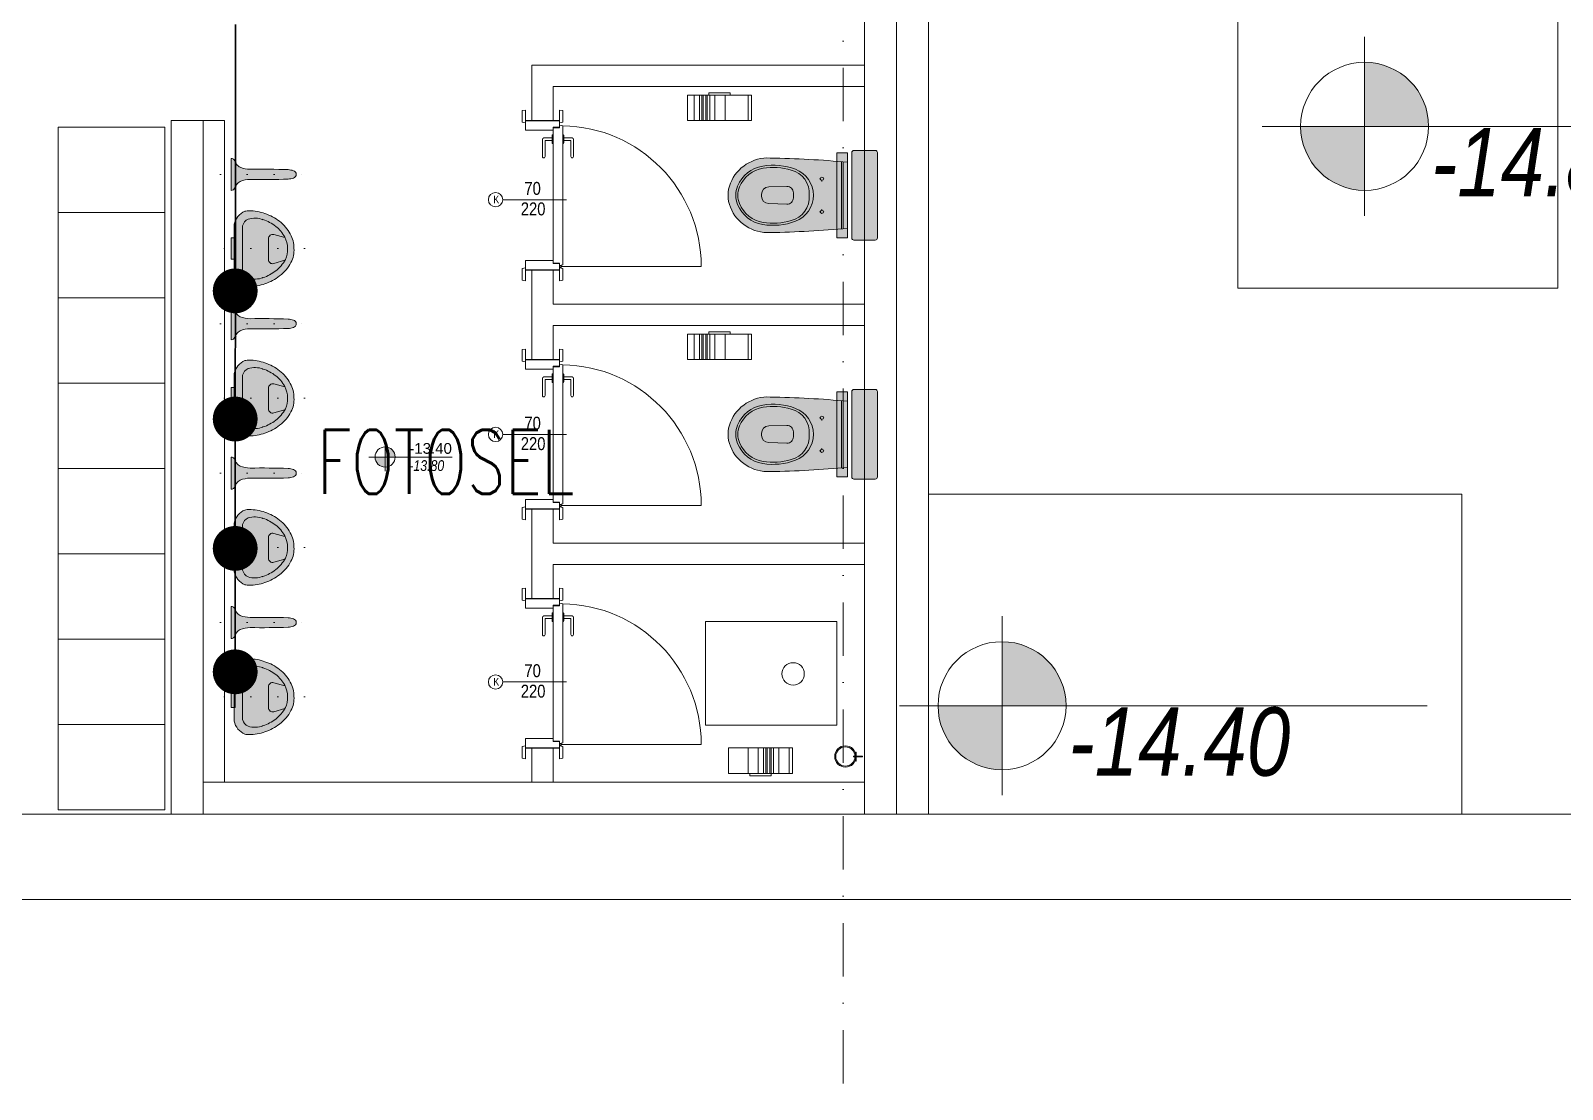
# Model space of a CAD drawing. Header units: metres. Extents: x -13194 to 152406, y -14653 to 29421.
# Drawn here: x 8099 to 8817, y -629 to -133 of the extents above; entities that cross this region are included whole.
import ezdxf
from ezdxf.enums import TextEntityAlignment as Align

# ---------------------------------------------------------------- set-up
doc = ezdxf.new("R2010")
doc.units = ezdxf.units.M
doc.header["$LTSCALE"] = 100
doc.header["$MEASUREMENT"] = 0
doc.linetypes.add('DASHDOT2', pattern=[0.5, 0.25, -0.125, 0, -0.125])
doc.linetypes.add('DOT2', pattern=[0.125, 0, -0.125])
doc.layers.get('0').update_dxf_attribs({"color": 9, "lineweight": 9})
for name, color, linetype, lineweight in [('00', 9, 'Continuous', 9), ('01', 9, 'Continuous', 9), ('05', 9, 'Continuous', 9), ('05S', 9, 'Continuous', 9), ('05V', 9, 'Continuous', 9), ('06D', 9, 'Continuous', 9), ('11', 9, 'Continuous', 9), ('21', 9, 'Continuous', 9), ('24', 9, 'DASHDOT2', 9), ('E-KABLO', 7, 'Continuous', 30), ('E-YAZI', 7, 'Continuous', 30), ('Kapı', 204, 'Continuous', 9), ('KARA SIVA', 4, 'Continuous', 9), ('TEFRİŞ', 9, 'Continuous', 9)]:
    doc.layers.add(name, color=color, linetype=linetype, lineweight=lineweight)
doc.styles.add('Arial', font='arial.ttf', dxfattribs={"height": 2.5})
doc.styles.add('E-YAZI', font='txttw.shx')
doc.styles.add('MuuM_TEXT-ITALIC', font='ARIALNI.TTF')
doc.styles.add('MuuM_TEXT-STANDART', font='ARIALN.TTF')

# ---------------------------------------------------------------- blocks, each defined once
blk = doc.blocks.new('p-akslar_yeni')
at = {"layer": '24'}
blk.add_lwpolyline([(14894.99999571245, -8575), (14894.99999571245, -11897.17848080862)], dxfattribs=at)
blk = doc.blocks.new('P-KURANGLEZ')
at = {"layer": '01'}
blk.add_lwpolyline([(7524.999995712437, -499.9999956940335), (12384.99999571248, -499.9999999999964), (12384.99999571248, -5.000000009969995), (12384.99999571248, -4.3059658603e-06), (12424.99999571248, -4.3059658603e-06), (12424.99999571248, -539.9999999999964), (7524.999995712437, -539.9999956940337)], close=True, dxfattribs=at)
blk = doc.blocks.new('0_elevationtarget-p-bk')
h = blk.add_hatch(color=250)
h.paths.add_polyline_path([(1.875, 0, 0.4142135623730951), (0, 1.875), (0, 0)])
h.paths.add_polyline_path([(0, 1e-16), (-1.875, 0, 0.4142135623730951), (0, -1.875)])
blk.add_line((0, -2.625), (0, 2.625))
blk.add_lwpolyline([(12.45343050744122, 0), (-3, 0)])
blk.add_circle((0, 0), 1.875)
at = {"style": 'Arial'}
blk.add_attdef('BITMISKOT', text='', height=2, dxfattribs=at).set_placement((4.5, 0), align=Align.BOTTOM_LEFT)
at = {"style": 'MuuM_TEXT-ITALIC'}
blk.add_attdef('FINISHINGFLOORLEVEL', text='', height=2, dxfattribs=at).set_placement((4.5, -0.592087312414734), align=Align.TOP_LEFT)
blk = doc.blocks.new('San-p-uripart')
at = {"layer": '05S'}
h = blk.add_hatch(color=256, dxfattribs=at)
edge = h.paths.add_edge_path()
edge.add_line((0, 0), (-7.502701282911726, 0))
edge.add_arc((-5.709877322929968, -0.0991818855945894), 1.795565314299233, 176.8335336137003, 251.0946557253123)
edge.add_arc((-8.442650596654858, -8.078530705955927), 6.638772677657441, 57.0297629489329, 71.09465572531082, ccw=False)
edge.add_arc((-7.040729375654334, -5.917304325401346), 4.062674353079212, 23.36070373810901, 57.02976294893671, ccw=False)
edge.add_arc((-13.70585418392875, -8.796135696042256), 11.32294699055403, -0.7682051098128113, 23.360703738108384, ccw=False)
edge.add_arc((402.5469214286236, -14.37746602216248), 404.967245607545, 179.231794890187, 181.7550775583132)
edge.add_arc((11.77246903945706, -25.27573944187134), 14.08342795668617, 186.1332779337883, 196.4356805880288)
edge.add_arc((0.2055674033981631, -28.52261435773835), 2.076566262679214, 200.8138809635047, 264.3187619893651)
edge.add_arc((-0.2055674033981631, -28.52261435773835), 2.076566262679214, 275.6812380106349, 339.1861190364953)
edge.add_arc((-11.77246903945706, -25.27573944187134), 14.08342795668617, 343.5643194119712, 353.8667220662117)
edge.add_arc((-402.5469214286236, -14.37746602216248), 404.967245607545, 358.2449224416866, 360.768205109813)
edge.add_arc((13.70585418392875, -8.796135696042256), 11.32294699055404, 156.6392962618916, 180.7682051098129, ccw=False)
edge.add_arc((7.040729375654334, -5.917304325401346), 4.062674353079213, 122.9702370510633, 156.639296261891, ccw=False)
edge.add_arc((8.442650596654858, -8.078530705955927), 6.638772677657441, 108.90534427468921, 122.97023705106719, ccw=False)
edge.add_arc((5.709877322929968, -0.0991818855945894), 1.795565314299232, 288.9053442746877, 363.1664663862996)
edge.add_line((7.502701282912312, 0), (5.853095785823825e-13, 0))
at = {"linetype": 'DOT2'}
for p, q in [((-5.770817504173462, -2.733077667144243), (-5.770817504173462, 3.350195222110413)), ((0, 5), (0, -40.49999999999636)), ((5.770817504173462, -2.733077667144243), (5.770817504173462, 3.350195222110413))]:
    blk.add_line(p, q, dxfattribs=at)
blk.add_lwpolyline([(0, 0), (-7.502701282912312, 0, 0.3358627193216691), (-6.291650653194663, -1.797885682644845, -0.0614468324515553), (-4.829808567523286, -2.508909970380043, -0.1479750645966862), (-3.311085466844815, -4.306379369778366, -0.1056729534655511), (-2.383924922236474, -8.947945920119308, 0.011010342516257), (-2.230346181717322, -26.78043505654569, 0.0449830156324357), (-1.735481351159251, -29.26048777216966, 0.2844088340516868), (0, -30.58898060938736, 0.2844088340516868), (1.735481351159251, -29.26048777216966, 0.0449830156324357), (2.230346181717322, -26.78043505654569, 0.011010342516257), (2.383924922236474, -8.947945920119308, -0.1056729534655511), (3.311085466844815, -4.306379369778366, -0.1479750645966862), (4.829808567523286, -2.508909970380043, -0.0614468324515553), (6.291650653194663, -1.797885682644845, 0.3358627193216691), (7.502701282912312, 0)], format="xyb", close=True)
blk = doc.blocks.new('v-k-pisuar01-p-s')
at = {"layer": '05S'}
h = blk.add_hatch(color=256, dxfattribs=at)
edge = h.paths.add_edge_path()
edge.add_line((11.42270253094102, 3.638e-12), (-11.42270253094102, 3.638e-12))
edge.add_arc((-9.830791421985849, -8.150053224959265), 8.304068192672245, 101.052160196956, 157.7110542586413)
edge.add_arc((-8.698184620976463, -7.002620211645987), 9.040695939314752, 167.2054471598568, 179.9865996109631)
edge.add_arc((3.698906807148886, -6.994059835495138), 21.43778808926014, 180.0172277376221, 200.174822931414)
edge.add_arc((4.927594309561754, -7.521959883539237), 22.42787110088592, 197.8257412586595, 217.822754149149)
edge.add_arc((2.836417373735457, -9.145373557403216), 19.78051526280616, 217.8227541491555, 241.917258812392)
edge.add_arc((-0.7404978676677274, -15.84919987251851), 12.18212004358895, 241.9172588123764, 274.1094109938937)
edge.add_arc((0.011119686978418, -13.43780789287848), 14.56269787259692, 270.4775210897593, 298.0827411875948)
edge.add_arc((-1.900854454888758, -9.854401046221028), 18.62428004557212, 298.082741187634, 322.1772458508703)
edge.add_arc((-4.90535493561765, -7.521959883539237), 22.4278711008861, 322.1772458508511, 342.1742587413403)
edge.add_arc((-3.676667433204783, -6.994059835495138), 21.43778808926036, 339.8251770685861, 359.9827722623778)
edge.add_arc((10.17531421099374, -6.921057905034102), 7.586221502296683, 359.3999502511719, 374.6647735631948)
edge.add_arc((9.830791421987668, -8.150053224962901), 8.304068192673494, 22.28894574136448, 78.94783980325458)
at = {"linetype": 'DOT2'}
blk.add_line((0, -33), (0, 5), dxfattribs=at)
for p, q in [((-6.984664828327367, -18.56483841345834), (-5.466074508258316, -23.72804550169167)), ((-5.065933825182582, -16.00050576547437), (4.657896394137424, -16.00050576547437)), ((6.590366273341714, -18.51583106659382), (5.18733824030096, -23.77718619049119))]:
    blk.add_line(p, q)
for points in [[(11.42270253094102, 3.638e-12), (-11.42270253094102, 3.638e-12, 0.2523838902471173), (-17.51440381128668, -5.000505765474372, 0.0558261851845719), (-17.73888031302704, -7.000505765474372, 0.0881816074474143), (-16.42355859140844, -14.38764789839843, 0.0874755300532864), (-12.78843996554497, -21.27519701816345, 0.1055211629797704), (-6.475183890102925, -26.5971031555091, 0.1413959180004252), (0.1324883970701194, -28, 0.1210364073534051), (6.866453540200382, -26.28602049577967, 0.1055211629797702), (12.81067933948907, -21.27519701816345, 0.0874755300532857), (16.44579796535254, -14.38764789839843, 0.0881816074474134), (17.76111968697296, -7.000505765474372, 0.0667040249175728), (17.5144038112885, -5.000505765474372, 0.2523838902480677), (11.42270253091192, 7.276000000000001e-12)], [(13.56758272037041, -13.46927878739734, 0.1723745183359662), (13.81327216784484, -6.517616360626562, 0.2523838902480677), (10.65589230152181, -3.925812281813703), (-10.65589230153637, -3.925812281817343, 0.2523838902471173), (-13.81327216784484, -6.517616360626562, 0.1723745183359663), (-13.56758272037041, -13.46927878739734, 0.0874755300532832), (-10.41870533553083, -19.43553460801922, 0.1055211629797738), (-5.062945461508205, -23.9502970385438, 0.1440043722371133), (0.0111196869729611, -25.00050576547437, 0.1231510465558739), (5.454215111603843, -23.63921437881436, 0.1055211629797774), (10.44094470947493, -19.43553460801922, 0.0874755300532832), (13.58982209431451, -13.46927878739734)]]:
    blk.add_lwpolyline(points, format="xyb")
blk.add_lwpolyline([(-5, -0.500000000003638), (-5, 1.49999999999636), (5, 1.49999999999636), (5, -0.500000000003638)], close=True)
for centre, radius, start, end in [((1.160594533739639, -7.479771511072612), 15.89947806192441, 200.6505748287934, 202.1300987202021), ((-1.138355159795537, -7.479771511072612), 15.89947806192436, 337.8699012797978, 339.3494251712066), ((-5.065933825182582, -18.00050576547437), 2, 90, 196.3895403340701), ((4.657896394137424, -18.00050576547437), 2, 345.0685828217818, 90)]:
    blk.add_arc(centre, radius, start, end)
at = {"layer": '05S'}
blk.add_solid([(-5, 1.49999999999636), (-5, -0.500000000003638), (5, 1.49999999999636), (5, -0.500000000003638)], dxfattribs=at)
blk = doc.blocks.new('p-klozet üstü kağıt dispenser')
blk.add_hatch(color=255).paths.add_polyline_path([(-5.3433e-12, 5.563981752787184), (0, 45.40812888650907), (-5.000000000000057, 45.40812888650907), (-5.0000000000054, 5.563981752787184)])
blk.add_lwpolyline([(-5.3433e-12, 5.563981752787184), (0, 45.40812888650907), (-5.000000000000057, 45.40812888650907), (-5.0000000000054, 5.563981752787184)], close=True)
blk = doc.blocks.new('san-klo-06-p')
at = {"layer": '05S'}
h = blk.add_hatch(color=256, dxfattribs=at)
edge = h.paths.add_edge_path()
edge.add_line((-20.00000000000046, 2.015000000021245), (19.99999999999662, 2.015000000027066))
edge.add_arc((19.99999999999953, 3.015000000028521), 1, 270, 360)
edge.add_line((20.99999999999955, 3.015000000028521), (21.000000000001, 13.01500000002852))
edge.add_arc((19.99999999999953, 13.01500000002852), 1, 0, 90.00000000000001)
edge.add_line((19.99999999999953, 14.01500000002852), (-20.00000000000046, 14.01500000002561))
edge.add_arc((-20.00000000000046, 13.01500000002852), 1, 90.00000000000001, 180)
edge.add_line((-21.00000000000045, 13.01500000002852), (-20.999999999999, 3.015000000025612))
edge.add_arc((-20.00000000000046, 3.015000000021243), 1, 180, 270)
h = blk.add_hatch(color=256, dxfattribs=at)
edge = h.paths.add_edge_path()
edge.add_arc((482.446959709046, -45.26395162302651), 500.0000000000162, 174.8060223042765, 178.9681825704839)
edge.add_arc((1.500000000003183, -37.29190075644874), 19.00000000000178, 176.8871024373828, 247.9756871629529)
edge.add_arc((-4.547e-13, -41), 15.00000000000026, 247.9756871629556, 269.9999999999976)
edge.add_arc((-4.547e-13, -41), 15.00000000000026, 270.0000000000025, 292.0243128370444)
edge.add_arc((-1.50000000000409, -37.29190075644874), 19.0000000000039, 292.0243128370512, 363.1128975626213)
edge.add_arc((-482.4469597090078, -45.26395162301922), 499.9999999999761, 1.031817429516246, 5.19397769572375)
edge.add_line((15.49999999999954, 0), (-15.50000000000336, 0))
for p, q in [((-4.547e-13, -2), (-15.50000000000045, -2)), ((-4.547e-13, -2.80000000000291), (-15.50000000000045, -2.80000000000291)), ((-4.547e-13, -2), (15.49999999999954, -2)), ((-4.547e-13, -2.80000000000291), (15.49999999999954, -2.80000000000291)), ((-4.15801929872441, -28.43442233578389), (-3.905189181845798, -36.91821042136871)), ((-4.547e-13, -25.3450573319642), (-1.159350611440913, -25.3450573319642)), ((-4.547e-13, -25.3450573319642), (1.159350611440004, -25.3450573319642)), ((4.158019298723502, -28.43442233578389), (3.905189181844889, -36.91821042136871)), ((-4.547e-13, -40.31395125024572), (-0.4067423800156579, -40.31395125024572)), ((-0.4067423800156579, -40.31395125024572), (-4.547e-13, -40.31395125024572)), ((0.4067423800147483, -40.31395125024572), (-4.547e-13, -40.31395125024572)), ((-4.547e-13, -40.31395125024572), (0.4067423800147483, -40.31395125024572))]:
    blk.add_line(p, q)
at = {"linetype": 'DOT2'}
for p, q in [((-6.485962310548075, -12), (-8.953412711959118, -12)), ((-7.750000000000452, -10.91410758801794), (-7.750000000000452, -12)), ((-7.750000000000452, -13.08589241198206), (-7.750000000000452, -12)), ((6.485962310550803, -12), (8.953412711958206, -12)), ((7.749999999999543, -10.91410758801794), (7.749999999999543, -12)), ((7.749999999999543, -13.08589241198206), (7.749999999999543, -12))]:
    blk.add_line(p, q, dxfattribs=at)
for points in [[(-20.00000000000046, 2.015000000021245), (19.99999999999953, 2.015000000028521, 0.4142135623730951), (20.99999999999955, 3.015000000028521), (20.99999999999955, 13.01500000002852, 0.4142135623731339), (19.99999999999953, 14.01500000002852), (-20.00000000000046, 14.01500000002852, 0.4142135623730744), (-21.00000000000045, 13.01500000002852), (-21.00000000000045, 3.015000000021243, 0.4142135623731159)], [(-15.50000000000045, 0, 0.0181628470062377), (-17.47196496077276, -36.26013260072796, 0.3205287056357122), (-5.625000000000452, -54.90537216330267, 0.0963961176293174), (-4.547e-13, -56, 0.0963961176293174), (5.624999999999543, -54.90537216330267, 0.3205287056357121), (17.47196496077549, -36.26013260072796, 0.0181628470062377), (15.49999999999954, 0)]]:
    blk.add_lwpolyline(points, format="xyb", close=True)
for points in [[(-9.500000000000453, 2.015000000028521), (-9.500000000000453, -2.984999999978752), (-8.500000000000455, -2.984999999978752), (-8.500000000000455, 2.015000000028521)], [(8.499999999999545, 2.015000000028521), (8.499999999999545, -2.984999999978752), (9.499999999999543, -2.984999999978752), (9.499999999999543, 2.015000000028521)]]:
    blk.add_lwpolyline(points, dxfattribs=at)
blk.add_lwpolyline([(-5.000000000000452, 0), (-5.000000000000452, 2), (4.999999999999545, 2), (4.999999999999545, 0)], close=True, dxfattribs=at)
for centre, radius, start, end in [((-7.750000000000452, -12), 0.75, 0, 180), ((-7.750000000000452, -12), 0.75, 180, 0), ((7.749999999999543, -12), 0.75, 0, 180), ((7.749999999999543, -12), 0.75, 180, 0), ((-4.547e-13, -29), 13, 90, 159.4200885049486), ((-1.089157725150015, -28.94594607376348), 11.00000000000001, 84.31758544885159, 166.806744405553), ((-4.547e-13, -29), 13, 20.57991149505137, 90), ((1.089157725149107, -28.94594607376348), 11, 13.19325559444693, 95.68241455114841), ((15.91510823917952, -34.97572838532506), 30, 159.4200885049486, 189.1280785422966), ((15.91510823917952, -34.97572838532506), 28.99999999999998, 162.8726879048356, 189.1280785422966), ((-1.159350611440913, -28.3450573319642), 3, 90, 181.7069983645544), ((1.159350611440004, -28.3450573319642), 3, 358.2930016354455, 90), ((-15.91510823918042, -34.97572838532506), 28.99999999999999, 350.8719214577034, 17.12731209516433), ((-15.91510823918042, -34.97572838532506), 30, 350.8719214577034, 20.57991149505137), ((1.499999999999543, -37.29190075644874), 15.39999999999999, 189.1280785422966, 247.9756871630004), ((1.499999999999543, -37.29190075644874), 14.4, 189.1280785422966, 247.9756871630004), ((-0.4067423800156579, -36.81395125024574), 3.499999999999998, 181.7069983645544, 270), ((0.4067423800147483, -36.81395125024574), 3.499999999999998, 270, 358.2930016354455), ((-1.500000000000454, -37.29190075644874), 14.40000000000001, 292.0243128369996, 350.8719214577034), ((-1.500000000000454, -37.29190075644874), 15.39999999999999, 292.0243128369996, 350.8719214577034), ((-4.547e-13, -41), 11.39999999999997, 247.9756871630004, 270), ((-4.547e-13, -41), 10.39999999999995, 247.9756871630004, 270), ((-4.547e-13, -41), 10.39999999999995, 270, 292.0243128369996), ((-4.547e-13, -41), 11.39999999999997, 270, 292.0243128369996)]:
    blk.add_arc(centre, radius, start, end)
at = {"layer": '05', "rotation": 270}
blk.add_blockref('p-klozet üstü kağıt dispenser', (-25.40812888650862, -5.007660794144613), dxfattribs=at)
blk = doc.blocks.new('p-giyinme dolabı')
blk.add_lwpolyline([(39.9999998700223, -20.00000025992631), (40.0000001299486, 19.99999974010279), (-9.999999870051395, 20), (-10.0000001299486, -20)], close=True)
blk = doc.blocks.new('p-t.kağıtlığı')
at = {"layer": 'TEFRİŞ'}
h = blk.add_hatch(dxfattribs=at)
h.set_pattern_fill('CYL', color=256, scale=30, angle=-89.99999999999999, style=0)
h.set_pattern_definition([(270, (-14.39999999999963, 13), (30, 6.7e-15), []), (270, (-13.80000000000018, 13), (30, 6.7e-15), []), (270, (-12.59999999999945, 13), (30, 6.7e-15), []), (270, (-10.19999999999982, 13), (30, 6.7e-15), []), (270, (-5.399999999999636, 13), (30, 6.7e-15), []), (270, (5.400000000000542, 13), (30, 6.7e-15), []), (270, (10.19999999999982, 13), (30, 6.7e-15), []), (270, (12.60000000000036, 13), (30, 6.7e-15), []), (270, (13.80000000000018, 13), (30, 6.7e-15), []), (270, (14.40000000000054, 13), (30, 6.7e-15), [])])
h.paths.add_polyline_path([(-15, 1), (15, 1), (15, 13), (-15, 13)])
for points in [[(-15, 1), (15, 1), (15, 13), (-15, 13)], [(5, 1), (5, 0), (-5, 0), (-5, 1)]]:
    blk.add_lwpolyline(points, close=True, dxfattribs=at)
blk = doc.blocks.new('RREERGERGBBBB')
at = {"layer": 'TEFRİŞ'}
blk.add_hatch(color=256, dxfattribs=at).paths.add_polyline_path([(-24564.21179301331, -5806.625685495985), (-24567.21179301331, -5806.625685495985), (-24567.21179301331, -5804.625685495985), (-24567.41179301331, -5804.625685495985), (-24567.41179301331, -5806.625685495985), (-24568.41179301331, -5806.625685495985), (-24568.41179301331, -5806.825685495985), (-24567.41179301331, -5806.825685495982), (-24567.41179301331, -5808.825685495982), (-24567.21179301332, -5808.825685495982), (-24567.21179301332, -5806.825685495982), (-24564.21179301332, -5806.825685495982)])
for points in [[(-24564.21179301331, -5806.625685495985), (-24567.21179301331, -5806.625685495985), (-24567.21179301331, -5804.625685495985), (-24567.41179301331, -5804.625685495985), (-24567.41179301331, -5806.625685495985), (-24568.41179301331, -5806.625685495985), (-24568.41179301331, -5806.825685495985), (-24567.41179301331, -5806.825685495982), (-24567.41179301331, -5808.825685495982), (-24567.21179301332, -5808.825685495982), (-24567.21179301332, -5806.825685495982), (-24564.21179301332, -5806.825685495982), (-24564.21179301331, -5806.625685495985)], [(-24567.21179301332, -5806.709182177796), (-24564.21179301332, -5806.709182177796)]]:
    blk.add_lwpolyline(points, dxfattribs=at)
for radius in [5, 4.5]:
    blk.add_circle((-24572.21179301332, -5806.709182177796), radius, dxfattribs=at)
blk = doc.blocks.new('dsfsdfsdfsdfsdfsdf')
at = {"layer": 'Kapı'}
for p, q in [((23771.45181168488, -2062.352248718824), (23755.45181168267, -2062.352248718824)), ((23771.45181168482, -2065.619111331151, 0.6555058768281015), (23768.45181168482, -2065.619111331151, 0.6555058768281015)), ((23768.45181168482, -2129.019111331028, 0.6555058768281015), (23768.45181168494, -2066.819111331031, 0.6555058768281015)), ((23772.95181168482, -2064.719111331149, 0.6555058768281015), (23771.45181168482, -2064.41911133111, 0.6555058768281015)), ((23771.45181168482, -2064.41911133111, 0.6555058768281015), (23771.45181168482, -2065.619111331151, 0.6555058768281015)), ((23771.95371590619, -2064.009590223897, 0.6555058768281015), (23837.87079387352, -2064.009590223897, 0.6555058768281015)), ((23772.95181168482, -2064.719111331149, 0.6555058768281015), (23772.95181168482, -2129.919111331008, 0.6555058768281015)), ((23771.45181168267, -2132.352248718729), (23755.45181168261, -2132.352248718729)), ((23771.45181168482, -2129.019111331028, 0.6555058768281015), (23768.45181168482, -2129.019111331028, 0.6555058768281015)), ((23771.45181168482, -2130.219111331069, 0.6555058768281015), (23771.45181168482, -2129.019111331028, 0.6555058768281015)), ((23772.95181168482, -2129.919111331008, 0.6555058768281015), (23771.45181168482, -2130.219111331069, 0.6555058768281015))]:
    blk.add_line(p, q, dxfattribs=at)
at = {"layer": 'Kapı', "elevation": 0.6555058768281015}
for points in [[(23753.95181168255, -2057.61911133118), (23755.45181168255, -2057.319111331097), (23755.45181168255, -2063.319111331046), (23753.95181168255, -2063.019111330985), (23753.95181168255, -2057.61911133118)], [(23772.95181168476, -2057.61911133118), (23771.45181168482, -2057.319111331097), (23771.45181168482, -2063.319111331046), (23772.95181168476, -2063.019111330985), (23772.95181168476, -2057.61911133118)], [(23753.95181168255, -2137.019111330999), (23755.45181168255, -2137.31911133106), (23755.45181168255, -2131.319111331133), (23753.95181168255, -2131.619111331172), (23753.95181168255, -2137.019111330999)], [(23772.95181168482, -2137.019111330999), (23771.45181168482, -2137.31911133106), (23771.45181168482, -2131.319111331133), (23772.95181168482, -2131.619111331172), (23772.95181168482, -2137.019111330999)]]:
    blk.add_lwpolyline(points, dxfattribs=at)
for points in [[(23771.45181168482, -2062.319111331046), (23755.45181168255, -2062.319111331046), (23755.45181168255, -2066.819111331031), (23768.45181168482, -2066.819111331031), (23768.45181168482, -2065.419111330928), (23771.45181168482, -2065.419111330928)], [(23771.45181168482, -2132.319111330951), (23755.45181168255, -2132.319111330951), (23755.45181168255, -2127.819111331126), (23768.45181168482, -2127.819111331126), (23768.45181168482, -2129.219111331069), (23771.45181168482, -2129.219111331069)]]:
    blk.add_lwpolyline(points, close=True, dxfattribs=at)
for points in [[(23767.95181168482, -2124.21911133112), (23764.05181168485, -2124.21911133112, -0.4142135623730951), (23763.45181168482, -2123.619111330998), (23763.45181168482, -2115.473277997778, -1.000000000000094), (23764.65181168477, -2115.473277997778), (23764.65181168477, -2122.769111331188, 0.4142135623730951), (23764.90181168477, -2123.019111331058), (23767.95181168482, -2123.019111331058)], [(23773.45181168482, -2124.21911133112), (23777.35181168478, -2124.21911133112, 0.4142135623730951), (23777.95181168482, -2123.619111330998), (23777.95181168482, -2115.473277997778, 1.000000000000094), (23776.75181168481, -2115.473277997778), (23776.75181168481, -2122.769111331188, -0.4142135623730951), (23776.50181168481, -2123.019111331058), (23773.45181168482, -2123.019111331058)], [(23768.45181168482, -2121.619111331136), (23768.20181168482, -2121.619111331136, 0.4142135623730951), (23767.95181168482, -2121.869111331027), (23767.95181168482, -2125.369111331172, 0.414213562373091), (23768.20181168482, -2125.619111331063), (23768.45181168482, -2125.619111331063)], [(23772.95181168482, -2125.619111331063), (23773.20181168482, -2125.619111331063, 0.4142135623737115), (23773.45181168482, -2125.369111331172), (23773.45181168482, -2121.869111331027, 0.4142135623724791), (23773.20181168482, -2121.619111331136), (23772.95181168482, -2121.619111331136)]]:
    blk.add_lwpolyline(points, format="xyb", dxfattribs=at)
at = {"layer": 'Kapı'}
blk.add_circle((23771.95371590619, -2064.009590223897, 0.6555058768281015), 0.4999999999999999, dxfattribs=at)
blk.add_arc((23771.95371590619, -2064.009590223897, 0.6555058768281015), 65.91707796733714, 270.8675879280374, 0, dxfattribs=at)
blk = doc.blocks.new('fgvdfgdffffffffffffffffffffffffffffffff')
at = {"layer": 'Kapı'}
blk.add_lwpolyline([(23435.64420767338, -2227.996412656395), (23465.61762177996, -2227.996412656395)], dxfattribs=at)
blk.add_circle((23432.28420767338, -2227.996412656395), 3.359999999999999, dxfattribs=at)
at = {"layer": 'Kapı', "attachment_point": 1, "style": 'MuuM_TEXT-STANDART'}
for s, insert, char_height, width in [('70', (23445.80805638355, -2219.676727744605), 6.047999999999999, 88.79573695206868), ('K', (23431.24663969502, -2226.097197341773), 3.628799999999999, 53.2774421712412), ('220', (23444.11858472365, -2229.276727744605), 6.047999999999999, 88.79573695206868)]:
    blk.add_mtext(s, dxfattribs=dict(at, insert=insert, char_height=char_height, width=width))
blk = doc.blocks.new('tummmd')
at = {"layer": 'TEFRİŞ'}
blk.add_lwpolyline([(34554.68068337841, 678.7443471117731), (34554.68068337841, 630.2443471117731), (34616.18068337841, 630.2443471117731), (34616.18068337841, 678.7443471117731)], close=True, dxfattribs=at)
blk.add_circle((34595.68108994539, 654.2273290230623), 5.25, dxfattribs=at)
blk = doc.blocks.new('2.bod.Mimari')
at = {"layer": '00'}
for points in [[(8504.99999112807, -8723.250002218949), (8504.99999112807, -8629.999995694037), (8519.999991424878, -8629.999995694037), (8519.99999112807, -9129.999999992448), (8504.99999112807, -9130.000000423715), (8504.99999112807, -8758.750002219014), (8504.99999112807, -8758.750002219014), (8504.99999112807, -8723.250002218949), (8504.99999112807, -8723.250002218949), (8504.99999112807, -8629.999995694037)], [(8504.99999112807, -9130.000000423715), (8504.99999112807, -8639.999995694037), (8489.99999112807, -8639.999995694037), (8489.99999112807, -9130.000000239073), (8504.99999112807, -9130.000000423715)], [(8489.99999112807, -8779.000000131986), (8333.999991433042, -8779.000000131986), (8333.999991433042, -8805.000000131979), (8343.999991433042, -8805.000000131979), (8343.999991433042, -8789.000000131986), (8489.99999112807, -8789.000000131986), (8489.99999112807, -8779.000000131986)], [(8164.999988629434, -9129.999987146322), (8164.999988629456, -8805.000000131986), (8179.999988629456, -8805.000000131986), (8179.999988629456, -9130.000000239073), (8164.999988629434, -9130.000000239073)], [(8179.999988629456, -8805.000000131986), (8189.999988629456, -8805.000000131986), (8189.999988629449, -9115.000000239073), (8179.999988629449, -9115.000000239073), (8179.999988629456, -8805.000000131986)], [(8489.99999112807, -8901.000000131986), (8343.999991433042, -8901.000000131986), (8343.999991433042, -8917.000000131986), (8333.999991433042, -8917.000000131986), (8333.999991433042, -8875.000000131979), (8343.999991433042, -8875.000000131979), (8343.999991433042, -8891.000000131986), (8489.99999112807, -8891.000000131986), (8489.99999112807, -8899.000000131986)], [(8489.99999112807, -8999.000000131986), (8489.99999112807, -9013.000000131986), (8343.999991433042, -9013.000000131986), (8343.999991433042, -9029.000000131979), (8333.999991433042, -9029.000000131979), (8333.999991433042, -8987.000000131986), (8343.999991433042, -8987.000000131986), (8343.999991433042, -9003.000000131986), (8489.99999112807, -9003.000000131986)], [(8343.999991358376, -9115.000000239073), (8333.999991358376, -9115.000000239073), (8333.999991367238, -9099.00000063493), (8343.999991367238, -9099.00000063493), (8343.999991358376, -9115.000000239073)], [(8179.999988629456, -9130.000000239073), (8489.99999112807, -9130.000000239073), (8489.99999112807, -9115.000000239073), (8179.999988629456, -9115.000000239073), (8179.999988629456, -9130.000000239073)]]:
    blk.add_lwpolyline(points, dxfattribs=at)
at = {"layer": '06D'}
for points in [[(8664.999995711225, -8883.505048920153), (8814.999995711225, -8883.505048920153), (8814.999995711225, -8733.505048920153), (8664.999995711225, -8733.505048920153)], [(8519.999991128068, -9130.000000881577), (8769.999991128068, -9130.000000881577), (8769.999991128068, -8980.000000881577), (8519.99999112807, -8980.000000881577)]]:
    blk.add_lwpolyline(points, close=True, dxfattribs=at)
at = {"layer": '11'}
blk.add_lwpolyline([(8519.99999112807, -9129.999999992448), (8519.999991424878, -8630.000008540177)], dxfattribs=at)
blk.add_blockref('tummmd', (-26139.18069225034, -9718.494347297303))
at = {"layer": '01'}
blk.add_blockref('P-KURANGLEZ', (-1.936906718670037e-11, -8630.00000430597), dxfattribs=at)
at = {"layer": '05', "xscale": -1, "rotation": 180}
for p in [(8421.999991432838, -8792.000000131986), (8421.999991432838, -8904.000000131986)]:
    blk.add_blockref('p-t.kağıtlığı', p, dxfattribs=at)
at = {"layer": '05'}
for p in [(8121.999992776796, -8828.000000134598), (8121.999992516869, -8868.000000134627), (8121.999993107954, -8908.000000134627), (8121.999992848027, -8948.000000134627), (8121.999992588101, -8988.000000134656), (8121.99999178907, -9028.000000134656), (8121.99999158113, -9068.000000134656), (8121.999991373191, -9108.000000134656)]:
    blk.add_blockref('p-giyinme dolabı', p, dxfattribs=at)
at = {"layer": '05', "linetype": 'ByBlock', "rotation": 90.00000000000001}
for p in [(8192.999991433042, -8830.198971051293), (8192.999991433042, -8900.198971051293), (8192.999991433042, -8970.198971051293), (8192.999991433042, -9040.198971051293), (8192.999991433042, -9040.198971051293)]:
    blk.add_blockref('San-p-uripart', p, dxfattribs=at)
at = {"layer": '05', "xscale": -1}
blk.add_blockref('p-t.kağıtlığı', (8441.25650013739, -9112.000000635446), dxfattribs=at)
at = {"layer": '05V', "extrusion": (0, 0, -1), "xscale": -1, "zscale": -1, "rotation": 90}
for p in [(-8481.99999112807, -8840.00000013227), (-8481.99999112807, -8952.00000013227)]:
    blk.add_blockref('san-klo-06-p', p, dxfattribs=at)
at = {"layer": '05V', "rotation": 90.00000000000001}
for p in [(8194.499991433042, -8865.000000239073), (8194.499991433042, -8935.000000239073), (8194.499991433042, -9005.000000239073), (8194.499991433042, -9075.000000239073)]:
    blk.add_blockref('v-k-pisuar01-p-s', p, dxfattribs=at)
at = {"layer": '21'}
ref = blk.add_blockref('0_elevationtarget-p-bk', (8724.43481166674, -8807.684448318469), dxfattribs=dict(at, xscale=16, yscale=16, zscale=16))
ref.add_attrib('FINISHINGFLOORLEVEL', '-14.80', dxfattribs={"layer": '0', "height": 32, "style": 'MuuM_TEXT-ITALIC'}).set_placement((8755.641306683794, -8808.505048920153), align=Align.TOP_LEFT)
at = {"layer": '21', "xscale": 2.52, "yscale": 2.52, "zscale": 2.52}
blk.add_blockref('0_elevationtarget-p-bk', (8265.226935782734, -8962.644611937125), dxfattribs=at).add_auto_attribs({'BITMISKOT': '-13.40', 'FINISHINGFLOORLEVEL': '-13.80'})
at = {"layer": '21'}
ref = blk.add_blockref('0_elevationtarget-p-bk', (8554.434807083584, -9079.179400279892), dxfattribs=dict(at, xscale=16, yscale=16, zscale=16))
ref.add_attrib('FINISHINGFLOORLEVEL', '-14.40', dxfattribs={"layer": '0', "height": 32, "style": 'MuuM_TEXT-ITALIC'}).set_placement((8585.641302100637, -9080.000000881577), align=Align.TOP_LEFT)
at = {"layer": 'KARA SIVA', "xscale": -1, "rotation": 180}
for p in [(-15424.45182024959, -10937.35224885071), (-15424.45182024959, -11049.35224885071), (-15424.45182024959, -11161.35224885071)]:
    blk.add_blockref('dsfsdfsdfsdfsdfsdf', p, dxfattribs=at)
at = {"layer": 'KARA SIVA'}
for name, p in [('fgvdfgdffffffffffffffffffffffffffffffff', (-15115.28837618713, -6614.072755244233)), ('fgvdfgdffffffffffffffffffffffffffffffff', (-15115.28837618713, -6724.072755244237)), ('fgvdfgdffffffffffffffffffffffffffffffff', (-15115.28837618713, -6840.072755351328)), ('RREERGERGBBBB', (33053.21178438039, -3296.273971978946))]:
    blk.add_blockref(name, p, dxfattribs=at)

msp = doc.modelspace()

# ---------------------------------------------------------------- linework, layer by layer
at = {"layer": 'E-KABLO', "color": 6}
msp.add_line((8195.009439158657, -129.9999958260141), (8194.937799325948, -433.3103833478617), dxfattribs=at)
at = {"layer": 'E-KABLO', "color": 4, "const_width": 10.5}
for points in [[(8189.687799325948, -254.7899053268293, -1), (8200.187799325948, -254.7899053268293, -1)], [(8189.687799325948, -314.8529306549844, -1), (8200.187799325948, -314.8529306549844, -1)], [(8189.687799325948, -375.4720719535926, -1), (8200.187799325948, -375.4720719535926, -1)], [(8189.687799325948, -433.3103833478617, -1), (8200.187799325948, -433.3103833478617, -1)]]:
    msp.add_lwpolyline(points, format="xyb", close=True, dxfattribs=at)

# ---------------------------------------------------------------- block references
msp.add_blockref('2.bod.Mimari', (2.546585164964199e-11, 8630.000004305966))
at = {"layer": '24'}
msp.add_blockref('p-akslar_yeni', (-6414.999999999975, 8574.999999999996), dxfattribs=at)

# ---------------------------------------------------------------- texts
at = {"layer": 'E-YAZI', "color": 3, "style": 'E-YAZI', "width": 0.7}
msp.add_text('FOTOSEL', height=30, dxfattribs=at).set_placement((8233.296010255985, -349.9449920373208))

doc.saveas('drawing.dxf')
